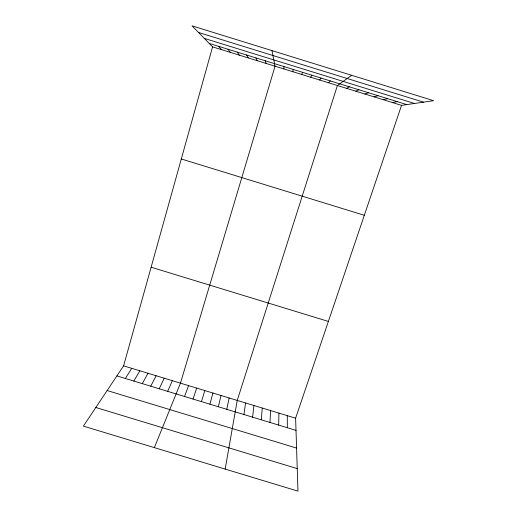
<?xml version="1.0" encoding="UTF-8"?>
<svg xmlns="http://www.w3.org/2000/svg" width="517" height="517" viewBox="0 0 517 517"><rect width="100%" height="100%" fill="white"/><g stroke="black" fill="none" stroke-linecap="round" stroke-linejoin="round"><path stroke-width="0.78" d="M278.657 425.09L278.954 413.115M269.971 422.454L270.611 410.576M261.292 419.81L262.274 408.042M252.606 417.167L253.931 405.502M292.88 71.727L293.191 69.427M243.914 414.531L245.581 402.963M225.166 469.087L237.238 400.423L337.407 85.512L351.676 75.308M226.789 409.322L229.134 397.961M218.348 406.756L221.03 395.492M209.902 404.191L212.92 393.03M401.528 105.365L295.621 418.188L297.96 491.15L83.399 426.124L123.602 365.855L212.577 46.866L192.046 25.85L433.601 100.686L401.528 105.365L212.577 46.866M201.456 401.619L204.81 390.561M301.792 74.487L302.503 72.315M193.009 399.053L196.699 388.093M184.563 396.487L188.582 385.624M154.363 447.632L180.465 383.155L275.05 66.208L271.961 50.608M167.657 391.343L172.348 380.686M159.204 388.778L164.232 378.218M150.744 386.205L156.108 375.749M310.698 77.246L311.816 75.198M142.285 383.633L147.985 373.274M133.825 381.061L139.855 370.805M125.36 378.489L131.732 368.33M319.603 79.999L321.128 78.08M328.508 82.759L330.434 80.962M346.577 88.349L349.324 86.811M355.741 91.186L358.908 89.777M364.905 94.023L368.485 92.743M374.062 96.86L378.063 95.71M383.22 99.697L387.634 98.676M392.377 102.528L397.205 101.636M123.602 365.855L295.621 418.188M116.894 375.911L296.015 430.364M107.135 390.542L296.577 448.084M95.826 407.493L297.236 468.602M151.113 267.211L328.379 321.432M181.305 158.977L364.311 215.285M198.502 32.461L423.52 102.159M204.293 38.387L414.479 103.478M209.223 43.434L406.769 104.596M218.562 46.323L221.509 49.632M227.9 49.212L230.44 52.398M237.232 52.107L239.365 55.157M246.564 54.996L248.289 57.923M255.896 57.885L257.214 60.683M265.221 60.773L266.132 63.449M283.872 66.544L283.969 68.968M287.29 415.649L287.336 427.727"/></g></svg>
